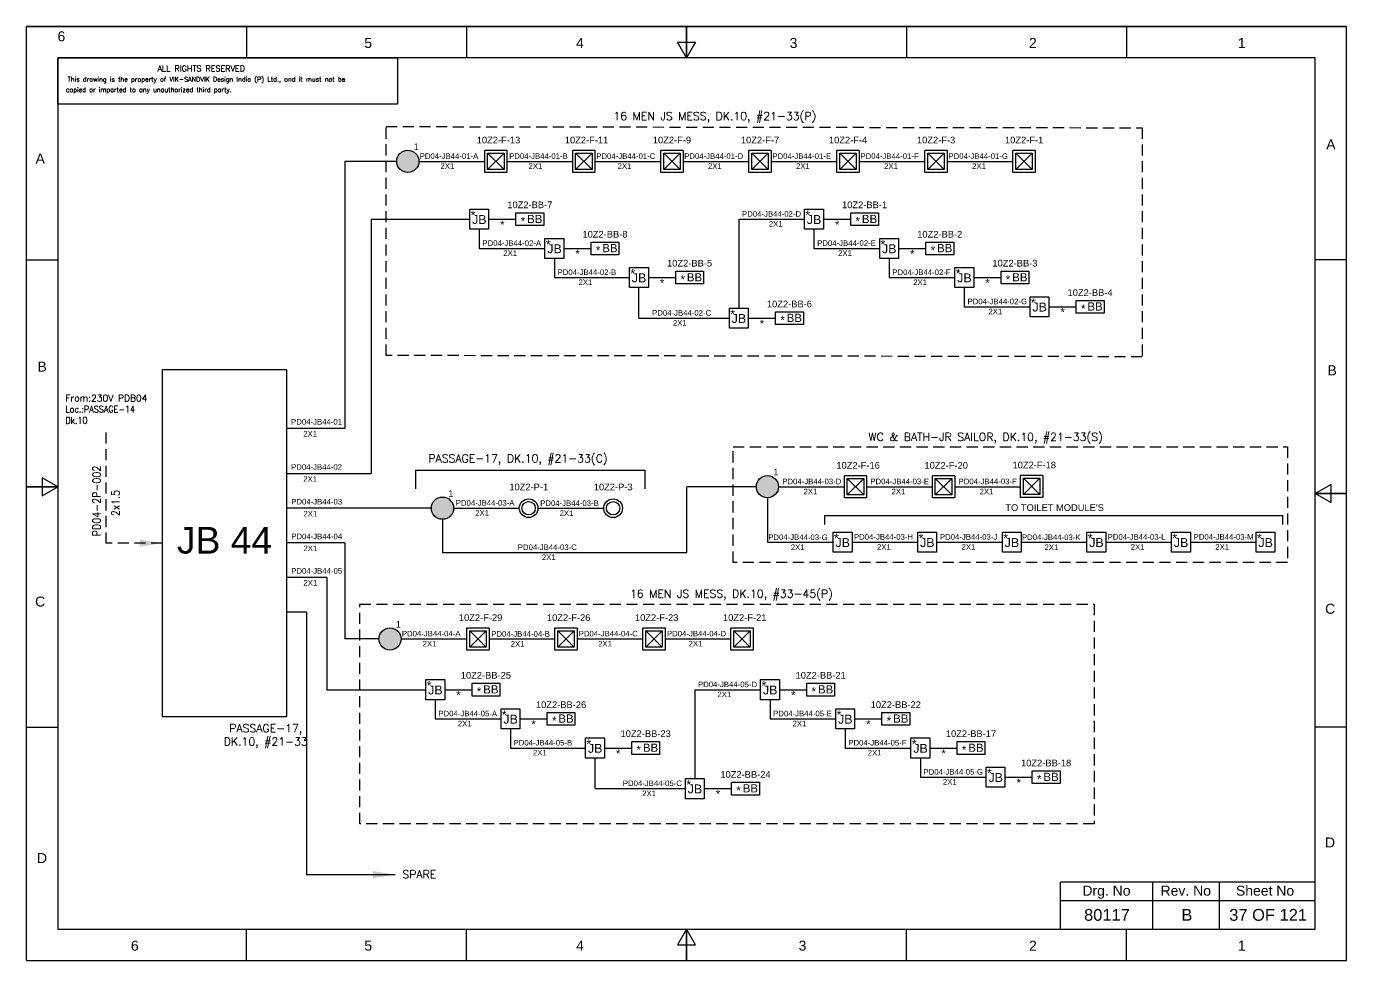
# Model space of a CAD drawing. Header units: inches. Extents: x -3311 to 1429, y -713 to 2436.
# Drawn here: x -2979.2 to -2682.2, y 969.3 to 1179.4 of the extents above; entities that cross this region are included whole.
import ezdxf
from ezdxf.enums import TextEntityAlignment as Align

# ---------------------------------------------------------------- set-up
doc = ezdxf.new("R2010")
doc.units = ezdxf.units.IN
doc.linetypes.add('HIDDEN', pattern=[0.375, 0.25, -0.125])
doc.linetypes.add('SOLID', pattern=[0])
for name, color, linetype in [('BB', 7, 'Continuous'), ('Fmount', 7, 'Continuous'), ('LINE', 3, 'SOLID')]:
    doc.layers.add(name, color=color, linetype=linetype)
for name, color, linetype, lineweight in [('ELEC_TXT-025', 1, 'Continuous', 25), ('HEL-025', 1, 'Continuous', 25), ('HEL-035', 2, 'Continuous', 35)]:
    doc.layers.add(name, color=color, linetype=linetype, lineweight=lineweight)
doc.styles.add('_NORMAL', font='arial.ttf')
doc.styles.add('ROMAN S', font='romans.shx')
doc.styles.add('ROMANS', font='simplex.shx', dxfattribs={"width": 0.88})
doc.styles.get("Standard").update_dxf_attribs({"font": 'arial.ttf'})
doc.dimstyles.get("Standard").update_dxf_attribs({"dimtxt": 0.18, "dimasz": 0.18, "dimexe": 0.18, "dimexo": 0.0625, "dimgap": 0.09, "dimtad": 0, "dimtih": 1, "dimtoh": 1, "dimdec": 4, "dimzin": 0, "dimdsep": 46, "dimtxsty": 'Standard', "dimcen": 0.09, "dimadec": 0, "dimazin": 0, "dimtfac": 1, "dimtdec": 4, "dimtofl": 0, "dimtmove": 0, "dimatfit": 3, "dimfxl": 1, "dimtolj": 1, "dimtzin": 0, "dimarcsym": 0})
pattern_1 = [(0, (0, 0), (0, 6.985), [5.08, -1.905]), (90, (0, 0), (-6.985, 4e-16), [5.08, -1.905])]

# ---------------------------------------------------------------- blocks, each defined once
blk = doc.blocks.new('fr')
at = {"color": 7, "linetype": 'Continuous'}
for p, q in [((33763.99, 4500.4), (33466.99, 4500.4)), ((33466.99, 4500.4), (33763.99, 4500.4)), ((33466.99, 4290.33), (33466.99, 4500.4)), ((33516.49, 4500.4), (33516.49, 4493.33)), ((33565.99, 4500.4), (33565.99, 4493.33)), ((33615.49, 4500.4), (33615.49, 4493.33)), ((33615.49, 4493.33), (33615.49, 4500.4)), ((33615.49, 4500.4), (33615.49, 4493.33)), ((33664.99, 4500.4), (33664.99, 4493.33)), ((33714.49, 4500.4), (33714.49, 4493.33)), ((33763.99, 4290.33), (33763.99, 4500.4)), ((33763.99, 4290.33), (33763.99, 4500.4)), ((33615.49, 4493.33), (33613.45, 4496.87)), ((33613.45, 4496.87), (33617.53, 4496.87)), ((33617.53, 4496.87), (33615.49, 4493.33)), ((33756.92, 4493.33), (33474.06, 4493.33)), ((33474.06, 4493.33), (33474.06, 4297.41)), ((33756.92, 4297.41), (33756.92, 4493.33)), ((33466.99, 4447.89), (33474.06, 4447.89)), ((33763.99, 4447.89), (33756.92, 4447.89)), ((33474.06, 4396.87), (33470.53, 4398.91)), ((33470.53, 4398.91), (33470.53, 4394.83)), ((33466.99, 4396.87), (33474.06, 4396.87)), ((33474.06, 4396.87), (33466.99, 4396.87)), ((33466.99, 4396.87), (33474.06, 4396.87)), ((33470.53, 4394.83), (33474.06, 4396.87)), ((33756.92, 4395.37), (33760.45, 4397.41)), ((33760.45, 4397.41), (33760.45, 4393.33)), ((33763.99, 4395.37), (33756.92, 4395.37)), ((33760.45, 4393.33), (33756.92, 4395.37)), ((33756.92, 4395.37), (33763.99, 4395.37)), ((33763.99, 4395.37), (33756.92, 4395.37)), ((33466.99, 4342.85), (33474.06, 4342.85)), ((33763.99, 4342.85), (33756.92, 4342.85)), ((33474.06, 4297.41), (33756.92, 4297.41)), ((33516.49, 4290.33), (33516.49, 4297.41)), ((33565.99, 4290.33), (33565.99, 4297.41)), ((33615.49, 4297.41), (33613.45, 4293.87)), ((33615.49, 4290.33), (33615.49, 4297.41)), ((33617.53, 4293.87), (33615.49, 4297.41)), ((33615.49, 4297.41), (33615.49, 4290.33)), ((33615.49, 4290.33), (33615.49, 4297.41)), ((33664.99, 4290.33), (33664.99, 4297.41)), ((33714.49, 4290.33), (33714.49, 4297.41)), ((33613.45, 4293.87), (33617.53, 4293.87)), ((33466.99, 4290.33), (33763.99, 4290.33)), ((33466.99, 4290.33), (33763.99, 4290.33))]:
    blk.add_line(p, q, dxfattribs=at)
at = {"color": 7, "style": '_NORMAL'}
for s, p in [('6', (33474.86, 4498.18)), ('5', (33543.88, 4496.68)), ('4', (33591.52, 4496.68)), ('3', (33639.57, 4496.68)), ('2', (33693.41, 4496.68)), ('1', (33740.39, 4496.68)), ('A', (33760.45, 4473.88)), ('A', (33470.1, 4470.68)), ('B', (33470.52, 4423.9)), ('B', (33760.74, 4423.06)), ('C', (33470.08, 4371.07)), ('C', (33760.29, 4369.44)), ('D', (33760.27, 4316.89)), ('D', (33470.51, 4313.39)), ('6', (33491.37, 4293.69)), ('5', (33543.89, 4293.69)), ('4', (33591.53, 4293.69)), ('3', (33641.59, 4293.69)), ('2', (33693.43, 4293.69)), ('1', (33740.41, 4293.69))]:
    blk.add_text(s, height=2.25, dxfattribs=at).set_placement(p, align=Align.MIDDLE_CENTER)
blk = doc.blocks.new('A$C4BAD7D21')
at = {"layer": 'HEL-025'}
blk.add_lwpolyline([(-34000, 0), (-34000, 2086), (-18714, 2086), (-18714, 0)], close=True, dxfattribs=at)
at = {"layer": 'HEL-025', "style": 'ROMANS'}
for s, p in [('This drawing is the property of VIK-SANDVIK Design India (P) Ltd., and it must not be', (-33558, 1016)), (' copied or imparted to any unauthorized third party.', (-33785, 550))]:
    blk.add_text(s, height=210, dxfattribs=at).set_placement(p)
at = {"layer": 'HEL-035', "style": 'ROMANS'}
blk.add_text('     ALL RIGHTS RESERVED', height=262.5, dxfattribs=at).set_placement((-30497, 1476))
blk = doc.blocks.new('LED FLUSH MOUNT')
for p, q in [((114818, 79432), (114604, 79219)), ((114604, 79432), (114818, 79219))]:
    blk.add_line(p, q)
blk.add_lwpolyline([(114572, 79470), (114850, 79470, -0.414214), (114856, 79464), (114856, 79186, -0.414214), (114850, 79180), (114572, 79180, -0.414214), (114566, 79186), (114566, 79464, -0.414214)], format="xyb", close=True)
blk.add_lwpolyline([(114604, 79432), (114818, 79432), (114818, 79219), (114604, 79219)], close=True)
blk = doc.blocks.new('LED Flush Mounted Light 22W')
blk.add_blockref('LED FLUSH MOUNT', (0, 0))
at = {"style": 'ROMANS', "width": 0.7}
blk.add_attdef('TAG_NO.:', (113905, 79579), '', height=250, dxfattribs=at)
blk = doc.blocks.new('FIXED_KEY_SWITCH')
h = blk.add_hatch(color=1)
h.dxf.hatch_style = 1
edge = h.paths.add_edge_path()
edge.add_arc((848.13, 1737.46), 2.5, 0, 360)
at = {"color": 1}
blk.add_circle((848.13, 1737.46), 2.5, dxfattribs=at)
at = {"color": 7, "insert": (849.44, 1741.5), "char_height": 1.5, "attachment_point": 1, "style": '_NORMAL'}
blk.add_mtext_dynamic_manual_height_columns('1', width=1.5, gutter_width=7.5, heights=[0], dxfattribs=at)
blk = doc.blocks.new('SWT')
blk.add_blockref('FIXED_KEY_SWITCH', (0, 0))
blk.add_attdef('TAG_NO', (844.55, 1741.11), '', height=1.5)
blk = doc.blocks.new('1')
h = blk.add_hatch()
h.set_pattern_fill('ANGLE', color=6)
h.set_pattern_definition(pattern_1)
h.paths.add_polyline_path([(303.23, 2044.43, 1), (306.22, 2044.43, 1)], flags=0)
h.paths.add_polyline_path([(302.63, 2044.43, 1), (306.83, 2044.43, 1)])
h.paths.add_polyline_path([(306.22, 2044.43, -1), (303.23, 2044.43, -1)], flags=16)
h = blk.add_hatch()
h.set_pattern_fill('ANGLE', color=6)
h.set_pattern_definition(pattern_1)
h.paths.add_polyline_path([(303.23, 2044.43, 1), (306.22, 2044.43, 1)])
at = {"color": 6}
for radius in [2.1, 1.5]:
    blk.add_circle((304.73, 2044.43), radius, dxfattribs=at)
blk = doc.blocks.new('LED PENDENT LIGHT 15W')
blk.add_blockref('1', (0, 0))
blk.add_attdef('TAG_NO', (301.63, 2048.1), '', height=1.5)
blk = doc.blocks.new('JB')
blk.add_lwpolyline([(1661.35, 1973.02), (1665.59, 1973.02), (1665.59, 1968.5), (1661.35, 1968.5)], close=True)
at = {"color": 7}
for s, p in [('*', (1661.54, 1970.68)), ('JB', (1661.87, 1969.69))]:
    blk.add_text(s, height=2, dxfattribs=at).set_placement(p)
blk = doc.blocks.new('JB_FOR_BUNKLIGHT')
blk.add_blockref('JB', (0, 0))
blk.add_attdef('TAG_NO:', (1659.46, 1975.19), '', height=1.5)
blk = doc.blocks.new('bunk_light')
blk.add_lwpolyline([(17773, 202986), (18112, 202986), (18112, 202830), (17773, 202830)], close=True)
at = {"char_height": 100, "attachment_point": 1}
for s, insert in [('*', (17831, 202937)), ('BB', (17909, 202962))]:
    blk.add_mtext_dynamic_manual_height_columns(s, width=182.6, gutter_width=7.5, heights=[0], dxfattribs=dict(at, insert=insert))
blk = doc.blocks.new('LED_BUNK _LIGHT')
at = {"xscale": 0.8, "yscale": 0.8, "zscale": 0.8}
blk.add_blockref('bunk_light', (4436, 38936), dxfattribs=at)
at = {"style": 'ROMAN S', "width": 0.7}
blk.add_attdef('TAG_NO:', text='', height=250, dxfattribs=at).set_placement((18767, 201415), align=Align.CENTER)

msp = doc.modelspace()

# ---------------------------------------------------------------- linework, layer by layer
for p, q in [((-2907.58, 1149.01), (-2907.58, 1088.98)), ((-2895.92, 1149.01), (-2907.58, 1149.01)), ((-2875.24, 1136), (-2869.09, 1136)), ((-2818.96, 1136), (-2818.96, 1116)), ((-2799.93, 1136), (-2793.78, 1136)), ((-2858.33, 1129.44), (-2852.18, 1129.44)), ((-2783.02, 1129.44), (-2776.87, 1129.44)), ((-2839.3, 1122.88), (-2833.16, 1122.88)), ((-2766.11, 1122.88), (-2759.96, 1122.88)), ((-2749.2, 1116.32), (-2743.05, 1116.32)), ((-2816.84, 1113.75), (-2810.7, 1113.75)), ((-2891.69, 1079.56), (-2840.1, 1079.56)), ((-2888.12, 1071.02), (-2920.64, 1071.02)), ((-2799.71, 1069.41), (-2696.61, 1069.41)), ((-2907.58, 1063.21), (-2920.64, 1063.21)), ((-2907.58, 1063.21), (-2907.58, 1041.61)), ((-2911.64, 1055.41), (-2920.64, 1055.41)), ((-2911.64, 1055.41), (-2911.64, 1030.21)), ((-2916.23, 1047.61), (-2920.64, 1047.61)), ((-2916.23, 1047.61), (-2916.23, 988.61)), ((-2899.94, 1041.61), (-2907.58, 1041.61)), ((-2885.12, 1030.21), (-2878.98, 1030.21)), ((-2828.84, 1030.21), (-2828.84, 1010.21)), ((-2809.81, 1030.21), (-2803.67, 1030.21)), ((-2868.21, 1023.65), (-2862.07, 1023.65)), ((-2792.9, 1023.65), (-2786.76, 1023.65)), ((-2849.18, 1017.09), (-2843.04, 1017.09)), ((-2775.99, 1017.09), (-2769.84, 1017.09)), ((-2759.08, 1010.53), (-2752.93, 1010.53)), ((-2826.72, 1007.96), (-2820.58, 1007.96))]:
    msp.add_line(p, q)
at = {"color": 7, "linetype": 'Continuous'}
for p, q in [((-2689.29, 986.96), (-2746.61, 986.96)), ((-2746.61, 976.36), (-2746.61, 986.96)), ((-2725.84, 976.36), (-2725.84, 986.96)), ((-2710.82, 976.36), (-2710.82, 986.96)), ((-2746.61, 982.78), (-2689.29, 982.78))]:
    msp.add_line(p, q, dxfattribs=at)
at = {"linetype": 'HIDDEN', "ltscale": 10}
for points in [[(-2898.29, 1156.84), (-2728.21, 1156.57), (-2728.21, 1105.08), (-2898.29, 1105.35)], [(-2820.21, 1084.82), (-2695.55, 1084.82), (-2695.55, 1058.82), (-2820.21, 1058.82)], [(-2904.22, 1049.44), (-2739.01, 1049.44), (-2739.01, 1000.01), (-2904.22, 1000.01)]]:
    msp.add_lwpolyline(points, close=True, dxfattribs=at)
msp.add_lwpolyline([(-2961.33, 1088.04), (-2961.33, 1063.16)], dxfattribs=at)
at = {"layer": 'LINE', "color": 0}
for p, q in [((-2890.92, 1149.01), (-2876.13, 1149.01)), ((-2871.11, 1149.01), (-2856.32, 1149.01)), ((-2851.31, 1149.01), (-2836.51, 1149.01)), ((-2831.5, 1149.01), (-2816.71, 1149.01)), ((-2811.69, 1149.01), (-2796.9, 1149.01)), ((-2791.89, 1149.01), (-2777.09, 1149.01)), ((-2772.08, 1149.01), (-2757.29, 1149.01)), ((-2901.66, 1136), (-2901.66, 1078.82)), ((-2901.66, 1136), (-2879.47, 1136)), ((-2818.96, 1136), (-2804.16, 1136)), ((-2877.35, 1133.75), (-2877.35, 1129.44)), ((-2802.05, 1133.75), (-2802.05, 1129.44)), ((-2877.35, 1129.44), (-2862.56, 1129.44)), ((-2802.05, 1129.44), (-2787.25, 1129.44)), ((-2860.44, 1127.18), (-2860.44, 1122.88)), ((-2785.13, 1127.18), (-2785.13, 1122.88)), ((-2860.44, 1122.88), (-2843.53, 1122.88)), ((-2785.13, 1122.88), (-2770.34, 1122.88)), ((-2841.42, 1113.75), (-2841.42, 1120.62)), ((-2768.22, 1120.62), (-2768.22, 1116.32)), ((-2768.22, 1116.32), (-2753.43, 1116.32)), ((-2841.42, 1113.75), (-2821.07, 1113.75)), ((-2907.58, 1088.98), (-2920.64, 1088.98)), ((-2920.64, 1078.82), (-2901.66, 1078.82)), ((-2891.69, 1079.56), (-2891.69, 1075.38)), ((-2840.1, 1079.56), (-2840.1, 1075.38)), ((-2830.66, 1061.04), (-2830.66, 1075.85)), ((-2815.01, 1075.85), (-2830.66, 1075.85)), ((-2810.01, 1075.85), (-2795.21, 1075.85)), ((-2790.2, 1075.85), (-2775.4, 1075.85)), ((-2770.39, 1075.85), (-2755.6, 1075.85)), ((-2812.51, 1073.35), (-2812.51, 1063.36)), ((-2883.12, 1071.02), (-2868.33, 1071.02)), ((-2864.13, 1071.02), (-2849.33, 1071.02)), ((-2799.71, 1069.41), (-2799.71, 1067.32)), ((-2696.61, 1069.41), (-2696.61, 1067.32)), ((-2885.62, 1068.52), (-2885.62, 1061.04)), ((-2812.51, 1063.36), (-2797.71, 1063.36)), ((-2793.48, 1063.36), (-2778.68, 1063.36)), ((-2774.45, 1063.36), (-2759.66, 1063.36)), ((-2755.43, 1063.36), (-2740.63, 1063.36)), ((-2736.4, 1063.36), (-2721.6, 1063.36)), ((-2717.37, 1063.36), (-2702.58, 1063.36)), ((-2885.62, 1061.04), (-2830.66, 1061.04)), ((-2894.94, 1041.61), (-2880.15, 1041.61)), ((-2875.13, 1041.61), (-2860.34, 1041.61)), ((-2855.33, 1041.61), (-2840.53, 1041.61)), ((-2835.52, 1041.61), (-2820.73, 1041.61)), ((-2911.64, 1030.21), (-2889.35, 1030.21)), ((-2887.24, 1027.95), (-2887.24, 1023.65)), ((-2828.84, 1030.21), (-2814.04, 1030.21)), ((-2811.93, 1027.95), (-2811.93, 1023.65)), ((-2887.24, 1023.65), (-2872.44, 1023.65)), ((-2811.93, 1023.65), (-2797.13, 1023.65)), ((-2870.33, 1021.39), (-2870.33, 1017.09)), ((-2795.02, 1021.39), (-2795.02, 1017.09)), ((-2870.33, 1017.09), (-2853.42, 1017.09)), ((-2795.02, 1017.09), (-2780.22, 1017.09)), ((-2851.3, 1007.96), (-2851.3, 1014.83)), ((-2778.11, 1014.83), (-2778.11, 1010.53)), ((-2778.11, 1010.53), (-2763.31, 1010.53)), ((-2851.3, 1007.96), (-2830.96, 1007.96))]:
    msp.add_line(p, q, dxfattribs=at)
msp.add_lwpolyline([(-2920.64, 1102.11), (-2948.68, 1102.11), (-2948.68, 1024.21), (-2920.64, 1024.21)], close=True, dxfattribs=at)

# ---------------------------------------------------------------- block references
for name, p in [('fr', (-36446.21, -3321.04)), ('SWT', (-3741.55, -588.45)), ('JB_FOR_BUNKLIGHT', (-4540.83, -834.76)), ('JB_FOR_BUNKLIGHT', (-4465.52, -834.76)), ('JB_FOR_BUNKLIGHT', (-4523.91, -841.32)), ('JB_FOR_BUNKLIGHT', (-4448.61, -841.32)), ('JB_FOR_BUNKLIGHT', (-4504.89, -847.88)), ('JB_FOR_BUNKLIGHT', (-4431.69, -847.88)), ('JB_FOR_BUNKLIGHT', (-4414.78, -854.44)), ('JB_FOR_BUNKLIGHT', (-4482.43, -857.01)), ('SWT', (-3660.64, -661.61)), ('SWT', (-3733.75, -666.44)), ('JB_FOR_BUNKLIGHT', (-4459.07, -907.4)), ('JB_FOR_BUNKLIGHT', (-4440.04, -907.4)), ('JB_FOR_BUNKLIGHT', (-4421.01, -907.4)), ('JB_FOR_BUNKLIGHT', (-4401.99, -907.4)), ('JB_FOR_BUNKLIGHT', (-4382.96, -907.4)), ('JB_FOR_BUNKLIGHT', (-4363.93, -907.4)), ('SWT', (-3745.57, -695.84)), ('JB_FOR_BUNKLIGHT', (-4550.71, -940.55)), ('JB_FOR_BUNKLIGHT', (-4475.4, -940.55)), ('JB_FOR_BUNKLIGHT', (-4533.8, -947.11)), ('JB_FOR_BUNKLIGHT', (-4458.49, -947.11)), ('JB_FOR_BUNKLIGHT', (-4514.77, -953.67)), ('JB_FOR_BUNKLIGHT', (-4441.58, -953.67)), ('JB_FOR_BUNKLIGHT', (-4424.67, -960.23)), ('JB_FOR_BUNKLIGHT', (-4492.31, -962.8))]:
    msp.add_blockref(name, p)
ref = msp.add_blockref('LED PENDENT LIGHT 15W', (-3170.96, -973.41, -0.03))
ref.add_attrib('TAG_NO', '10Z2-P-1', (-2870.57, 1075.05, -0.03), dxfattribs={"height": 1.5})
ref = msp.add_blockref('LED PENDENT LIGHT 15W', (-3151.96, -973.41, -0.03))
ref.add_attrib('TAG_NO', '10Z2-P-3', (-2851.57, 1075.05, -0.03), dxfattribs={"height": 1.5})
at = {"layer": 'BB'}
ref = msp.add_blockref('LED_BUNK _LIGHT', (-3298.88, -3501.09), dxfattribs=dict(at, xscale=0.02304, yscale=0.02304, zscale=0.02304))
ref.add_attrib('TAG_NO:', '10Z2-BB-7', dxfattribs={"layer": '0', "height": 1.5}).set_placement((-2865.97, 1138.04, 0), align=Align.BOTTOM_CENTER)
ref = msp.add_blockref('LED_BUNK _LIGHT', (-3223.57, -3501.09), dxfattribs=dict(at, xscale=0.02304, yscale=0.02304, zscale=0.02304))
ref.add_attrib('TAG_NO:', '10Z2-BB-1', dxfattribs={"layer": '0', "height": 1.5}).set_placement((-2790.66, 1138.04, 0), align=Align.BOTTOM_CENTER)
ref = msp.add_blockref('LED_BUNK _LIGHT', (-3281.97, -3507.65), dxfattribs=dict(at, xscale=0.02304, yscale=0.02304, zscale=0.02304))
ref.add_attrib('TAG_NO:', '10Z2-BB-8', dxfattribs={"layer": '0', "height": 1.5}).set_placement((-2849.06, 1131.43, 0), align=Align.BOTTOM_CENTER)
ref = msp.add_blockref('LED_BUNK _LIGHT', (-3206.66, -3507.65), dxfattribs=dict(at, xscale=0.02304, yscale=0.02304, zscale=0.02304))
ref.add_attrib('TAG_NO:', '10Z2-BB-2', dxfattribs={"layer": '0', "height": 1.5}).set_placement((-2773.75, 1131.43, 0), align=Align.BOTTOM_CENTER)
ref = msp.add_blockref('LED_BUNK _LIGHT', (-3262.94, -3514.21), dxfattribs=dict(at, xscale=0.02304, yscale=0.02304, zscale=0.02304))
ref.add_attrib('TAG_NO:', '10Z2-BB-5', dxfattribs={"layer": '0', "height": 1.5}).set_placement((-2830.03, 1124.92, 0), align=Align.BOTTOM_CENTER)
ref = msp.add_blockref('LED_BUNK _LIGHT', (-3189.75, -3514.21), dxfattribs=dict(at, xscale=0.02304, yscale=0.02304, zscale=0.02304))
ref.add_attrib('TAG_NO:', '10Z2-BB-3', dxfattribs={"layer": '0', "height": 1.5}).set_placement((-2756.84, 1124.92, 0), align=Align.BOTTOM_CENTER)
ref = msp.add_blockref('LED_BUNK _LIGHT', (-3172.84, -3520.77), dxfattribs=dict(at, xscale=0.02304, yscale=0.02304, zscale=0.02304))
ref.add_attrib('TAG_NO:', '10Z2-BB-4', dxfattribs={"layer": '0', "height": 1.5}).set_placement((-2739.93, 1118.31, 0), align=Align.BOTTOM_CENTER)
ref = msp.add_blockref('LED_BUNK _LIGHT', (-3240.48, -3523.34), dxfattribs=dict(at, xscale=0.02304, yscale=0.02304, zscale=0.02304))
ref.add_attrib('TAG_NO:', '10Z2-BB-6', dxfattribs={"layer": '0', "height": 1.5}).set_placement((-2807.57, 1115.74, 0), align=Align.BOTTOM_CENTER)
ref = msp.add_blockref('LED_BUNK _LIGHT', (-3308.76, -3606.88), dxfattribs=dict(at, xscale=0.02304, yscale=0.02304, zscale=0.02304))
ref.add_attrib('TAG_NO:', '10Z2-BB-25', dxfattribs={"layer": '0', "height": 1.5}).set_placement((-2875.85, 1032.25, 0), align=Align.BOTTOM_CENTER)
ref = msp.add_blockref('LED_BUNK _LIGHT', (-3233.45, -3606.88), dxfattribs=dict(at, xscale=0.02304, yscale=0.02304, zscale=0.02304))
ref.add_attrib('TAG_NO:', '10Z2-BB-21', dxfattribs={"layer": '0', "height": 1.5}).set_placement((-2800.54, 1032.25, 0), align=Align.BOTTOM_CENTER)
ref = msp.add_blockref('LED_BUNK _LIGHT', (-3291.85, -3613.44), dxfattribs=dict(at, xscale=0.02304, yscale=0.02304, zscale=0.02304))
ref.add_attrib('TAG_NO:', '10Z2-BB-26', dxfattribs={"layer": '0', "height": 1.5}).set_placement((-2858.94, 1025.64, 0), align=Align.BOTTOM_CENTER)
ref = msp.add_blockref('LED_BUNK _LIGHT', (-3216.54, -3613.44), dxfattribs=dict(at, xscale=0.02304, yscale=0.02304, zscale=0.02304))
ref.add_attrib('TAG_NO:', '10Z2-BB-22', dxfattribs={"layer": '0', "height": 1.5}).set_placement((-2783.63, 1025.64, 0), align=Align.BOTTOM_CENTER)
ref = msp.add_blockref('LED_BUNK _LIGHT', (-3272.83, -3620), dxfattribs=dict(at, xscale=0.02304, yscale=0.02304, zscale=0.02304))
ref.add_attrib('TAG_NO:', '10Z2-BB-23', dxfattribs={"layer": '0', "height": 1.5}).set_placement((-2839.91, 1019.13, 0), align=Align.BOTTOM_CENTER)
ref = msp.add_blockref('LED_BUNK _LIGHT', (-3199.63, -3620), dxfattribs=dict(at, xscale=0.02304, yscale=0.02304, zscale=0.02304))
ref.add_attrib('TAG_NO:', '10Z2-BB-17', dxfattribs={"layer": '0', "height": 1.5}).set_placement((-2766.72, 1019.13, 0), align=Align.BOTTOM_CENTER)
ref = msp.add_blockref('LED_BUNK _LIGHT', (-3182.72, -3626.56), dxfattribs=dict(at, xscale=0.02304, yscale=0.02304, zscale=0.02304))
ref.add_attrib('TAG_NO:', '10Z2-BB-18', dxfattribs={"layer": '0', "height": 1.5}).set_placement((-2749.81, 1012.52, 0), align=Align.BOTTOM_CENTER)
ref = msp.add_blockref('LED_BUNK _LIGHT', (-3250.37, -3629.13), dxfattribs=dict(at, xscale=0.02304, yscale=0.02304, zscale=0.02304))
ref.add_attrib('TAG_NO:', '10Z2-BB-24', dxfattribs={"layer": '0', "height": 1.5}).set_placement((-2817.45, 1009.95, 0), align=Align.BOTTOM_CENTER)
at = {"layer": 'ELEC_TXT-025', "color": 0, "xscale": 0.005, "yscale": 0.005, "zscale": 0.005}
msp.add_blockref('A$C4BAD7D21', (-2802.15, 1161.86), dxfattribs=at)
at = {"layer": 'Fmount'}
ref = msp.add_blockref('LED Flush Mounted Light 22W', (-4855.82, -221.73), dxfattribs=dict(at, xscale=0.01728, yscale=0.01728, zscale=0.01728))
ref.add_attrib('TAG_NO.:', '10Z2-F-13', dxfattribs={"layer": '0', "height": 1.5}).set_placement((-2877.91, 1152.61), align=Align.BOTTOM_LEFT)
ref = msp.add_blockref('LED Flush Mounted Light 22W', (-4836.02, -221.73), dxfattribs=dict(at, xscale=0.01728, yscale=0.01728, zscale=0.01728))
ref.add_attrib('TAG_NO.:', '10Z2-F-11', dxfattribs={"layer": '0', "height": 1.5}).set_placement((-2858.1, 1152.61), align=Align.BOTTOM_LEFT)
ref = msp.add_blockref('LED Flush Mounted Light 22W', (-4816.21, -221.73), dxfattribs=dict(at, xscale=0.01728, yscale=0.01728, zscale=0.01728))
ref.add_attrib('TAG_NO.:', '10Z2-F-9', dxfattribs={"layer": '0', "height": 1.5}).set_placement((-2838.3, 1152.61), align=Align.BOTTOM_LEFT)
ref = msp.add_blockref('LED Flush Mounted Light 22W', (-4796.4, -221.73), dxfattribs=dict(at, xscale=0.01728, yscale=0.01728, zscale=0.01728))
ref.add_attrib('TAG_NO.:', '10Z2-F-7', dxfattribs={"layer": '0', "height": 1.5}).set_placement((-2818.49, 1152.61), align=Align.BOTTOM_LEFT)
ref = msp.add_blockref('LED Flush Mounted Light 22W', (-4776.6, -221.73), dxfattribs=dict(at, xscale=0.01728, yscale=0.01728, zscale=0.01728))
ref.add_attrib('TAG_NO.:', '10Z2-F-4', dxfattribs={"layer": '0', "height": 1.5}).set_placement((-2798.68, 1152.61), align=Align.BOTTOM_LEFT)
ref = msp.add_blockref('LED Flush Mounted Light 22W', (-4756.79, -221.73), dxfattribs=dict(at, xscale=0.01728, yscale=0.01728, zscale=0.01728))
ref.add_attrib('TAG_NO.:', '10Z2-F-3', dxfattribs={"layer": '0', "height": 1.5}).set_placement((-2778.88, 1152.61), align=Align.BOTTOM_LEFT)
ref = msp.add_blockref('LED Flush Mounted Light 22W', (-4736.98, -221.73), dxfattribs=dict(at, xscale=0.01728, yscale=0.01728, zscale=0.01728))
ref.add_attrib('TAG_NO.:', '10Z2-F-1', dxfattribs={"layer": '0', "height": 1.5}).set_placement((-2759.07, 1152.61), align=Align.BOTTOM_LEFT)
ref = msp.add_blockref('LED Flush Mounted Light 22W', (-4774.91, -294.9), dxfattribs=dict(at, xscale=0.01728, yscale=0.01728, zscale=0.01728))
ref.add_attrib('TAG_NO.:', '10Z2-F-16', dxfattribs={"layer": '0', "height": 1.5}).set_placement((-2797, 1079.45), align=Align.BOTTOM_LEFT)
ref = msp.add_blockref('LED Flush Mounted Light 22W', (-4755.1, -294.9), dxfattribs=dict(at, xscale=0.01728, yscale=0.01728, zscale=0.01728))
ref.add_attrib('TAG_NO.:', '10Z2-F-20', dxfattribs={"layer": '0', "height": 1.5}).set_placement((-2777.19, 1079.45), align=Align.BOTTOM_LEFT)
ref = msp.add_blockref('LED Flush Mounted Light 22W', (-4735.3, -294.81), dxfattribs=dict(at, xscale=0.01728, yscale=0.01728, zscale=0.01728))
ref.add_attrib('TAG_NO.:', '10Z2-F-18', dxfattribs={"layer": '0', "height": 1.5}).set_placement((-2757.38, 1079.53), align=Align.BOTTOM_LEFT)
ref = msp.add_blockref('LED Flush Mounted Light 22W', (-4859.84, -329.13), dxfattribs=dict(at, xscale=0.01728, yscale=0.01728, zscale=0.01728))
ref.add_attrib('TAG_NO.:', '10Z2-F-29', dxfattribs={"layer": '0', "height": 1.5}).set_placement((-2881.93, 1045.22), align=Align.BOTTOM_LEFT)
ref = msp.add_blockref('LED Flush Mounted Light 22W', (-4840.04, -329.13), dxfattribs=dict(at, xscale=0.01728, yscale=0.01728, zscale=0.01728))
ref.add_attrib('TAG_NO.:', '10Z2-F-26', dxfattribs={"layer": '0', "height": 1.5}).set_placement((-2862.12, 1045.22), align=Align.BOTTOM_LEFT)
ref = msp.add_blockref('LED Flush Mounted Light 22W', (-4820.23, -329.13), dxfattribs=dict(at, xscale=0.01728, yscale=0.01728, zscale=0.01728))
ref.add_attrib('TAG_NO.:', '10Z2-F-23', dxfattribs={"layer": '0', "height": 1.5}).set_placement((-2842.32, 1045.22), align=Align.BOTTOM_LEFT)
ref = msp.add_blockref('LED Flush Mounted Light 22W', (-4800.43, -329.13), dxfattribs=dict(at, xscale=0.01728, yscale=0.01728, zscale=0.01728))
ref.add_attrib('TAG_NO.:', '10Z2-F-21', dxfattribs={"layer": '0', "height": 1.5}).set_placement((-2822.51, 1045.22), align=Align.BOTTOM_LEFT)

# ---------------------------------------------------------------- texts
at = {"color": 7}
for s, height, p in [('PD04-JB44-01-A', 1.25, (-2890.75, 1149.58)), ('PD04-JB44-01-B', 1.25, (-2870.62, 1149.58)), ('PD04-JB44-01-C', 1.25, (-2851.02, 1149.58, -0.03)), ('PD04-JB44-01-D', 1.25, (-2831.24, 1149.58)), ('PD04-JB44-01-E', 1.25, (-2811.4, 1149.58)), ('PD04-JB44-01-F', 1.25, (-2791.59, 1149.58)), ('PD04-JB44-01-G', 1.25, (-2771.79, 1149.58)), ('2X1', 1.25, (-2886.06, 1147.33)), ('2X1', 1.25, (-2866.25, 1147.33)), ('2X1', 1.25, (-2846.22, 1147.33)), ('2X1', 1.25, (-2825.89, 1147.33)), ('2X1', 1.25, (-2806.08, 1147.33)), ('2X1', 1.25, (-2786.27, 1147.33)), ('2X1', 1.25, (-2766.47, 1147.33)), ('PD04-JB44-02-D', 1.25, (-2818.23, 1136.57)), ('*', 1.8, (-2872.63, 1133.9)), ('2X1', 1.25, (-2812.2, 1134.32)), ('*', 1.8, (-2797.32, 1133.9)), ('PD04-JB44-02-A', 1.25, (-2876.63, 1130.01)), ('2X1', 1.25, (-2871.93, 1127.76)), ('*', 1.8, (-2855.72, 1127.34)), ('PD04-JB44-02-E', 1.25, (-2801.32, 1130.01)), ('2X1', 1.25, (-2796.62, 1127.76)), ('*', 1.8, (-2780.41, 1127.34)), ('PD04-JB44-02-B', 1.25, (-2859.72, 1123.45)), ('PD04-JB44-02-F', 1.25, (-2784.41, 1123.45)), ('2X1', 1.25, (-2855.02, 1121.2)), ('*', 1.8, (-2836.7, 1120.78)), ('2X1', 1.25, (-2779.71, 1121.2)), ('*', 1.8, (-2763.5, 1120.78)), ('PD04-JB44-02-G', 1.25, (-2767.5, 1116.89)), ('PD04-JB44-02-C', 1.25, (-2838.46, 1114.32)), ('2X1', 1.25, (-2762.8, 1114.64)), ('*', 1.8, (-2746.59, 1114.22)), ('2X1', 1.25, (-2833.76, 1112.07)), ('*', 1.8, (-2814.24, 1111.65)), ('PD04-JB44-01', 1.25, (-2919.67, 1089.82)), ('2X1', 1.25, (-2916.93, 1087.13)), ('PD04-JB44-02', 1.25, (-2919.67, 1079.66)), ('2X1', 1.25, (-2916.93, 1076.96)), ('PD04-JB44-03-D', 1.25, (-2809.17, 1076.42)), ('2X1', 1.25, (-2804.39, 1074.16)), ('PD04-JB44-03-E', 1.25, (-2789.36, 1076.42)), ('2X1', 1.25, (-2784.59, 1074.16)), ('PD04-JB44-03-F', 1.25, (-2769.51, 1076.42)), ('2X1', 1.25, (-2764.78, 1074.16)), ('PD04-JB44-03', 1.25, (-2919.64, 1071.86)), ('PD04-JB44-03-A', 1.25, (-2882.63, 1071.59)), ('PD04-JB44-03-B', 1.25, (-2863.64, 1071.53, -0.03)), ('2X1', 1.25, (-2916.9, 1069.16)), ('2X1', 1.25, (-2878.26, 1069.33)), ('2X1', 1.25, (-2859.27, 1069.28, -0.03)), ("TO TOILET MODULE'S", 1.5, (-2758.99, 1070.41)), ('PD04-JB44-04', 1.25, (-2919.64, 1064.05)), ('PD04-JB44-03-G', 1.25, (-2812.34, 1063.86)), ('PD04-JB44-03-H', 1.25, (-2793.05, 1063.94)), ('PD04-JB44-03-J', 1.25, (-2773.71, 1063.94)), ('PD04-JB44-03-K', 1.25, (-2755.26, 1063.86)), ('PD04-JB44-03-L', 1.25, (-2735.97, 1063.94)), ('PD04-JB44-03-M', 1.25, (-2716.63, 1063.94)), ('2X1', 1.25, (-2916.9, 1061.36)), ('PD04-JB44-03-C', 1.25, (-2868.68, 1061.61)), ('2X1', 1.25, (-2863.25, 1059.36)), ('2X1', 1.25, (-2807.26, 1061.61)), ('2X1', 1.25, (-2787.87, 1061.68)), ('2X1', 1.25, (-2768.84, 1061.68)), ('2X1', 1.25, (-2750.18, 1061.61)), ('2X1', 1.25, (-2730.79, 1061.68)), ('2X1', 1.25, (-2711.76, 1061.68)), ('PD04-JB44-05', 1.25, (-2919.64, 1056.3)), ('2X1', 1.25, (-2916.9, 1053.61)), ('PD04-JB44-04-A', 1.25, (-2894.76, 1042.19)), ('PD04-JB44-04-B', 1.25, (-2874.64, 1042.13, -0.03)), ('PD04-JB44-04-C', 1.25, (-2854.97, 1042.19, -0.03)), ('PD04-JB44-04-D', 1.25, (-2835.12, 1042.19)), ('2X1', 1.25, (-2890.08, 1039.93)), ('2X1', 1.25, (-2870.27, 1039.88, -0.03)), ('2X1', 1.25, (-2850.6, 1039.93)), ('2X1', 1.25, (-2830.24, 1039.93)), ('PD04-JB44-05-D', 1.25, (-2828.14, 1030.78)), ('*', 1.8, (-2882.52, 1028.11)), ('2X1', 1.25, (-2823.77, 1028.53)), ('*', 1.8, (-2807.21, 1028.11)), ('PD04-JB44-05-A', 1.25, (-2886.54, 1024.22)), ('PD04-JB44-05-E', 1.25, (-2811.23, 1024.22)), ('2X1', 1.25, (-2882.17, 1021.97)), ('*', 1.8, (-2865.61, 1021.55)), ('2X1', 1.25, (-2806.86, 1021.97)), ('*', 1.8, (-2790.3, 1021.55)), ('PD04-JB44-05-B', 1.25, (-2869.63, 1017.66)), ('PD04-JB44-05-F', 1.25, (-2794.32, 1017.66)), ('2X1', 1.25, (-2865.26, 1015.41)), ('*', 1.8, (-2846.58, 1014.99)), ('2X1', 1.25, (-2789.95, 1015.41)), ('*', 1.8, (-2773.39, 1014.99)), ('PD04-JB44-05-G', 1.25, (-2777.41, 1011.1)), ('2X1', 1.25, (-2773.04, 1008.84)), ('*', 1.8, (-2756.47, 1008.43)), ('PD04-JB44-05-C', 1.25, (-2845.05, 1008.53)), ('2X1', 1.25, (-2840.68, 1006.27)), ('*', 1.8, (-2824.12, 1005.86))]:
    msp.add_text(s, height=height, dxfattribs=at).set_placement(p)
at = {"color": 7, "lineweight": 30}
msp.add_text('JB 44', height=6, dxfattribs=at).set_placement((-2934.64, 1063.81), align=Align.MIDDLE_CENTER)
at = {"color": 7}
for s, height, p in [('Drg. No', 2.246, (-2736.24, 985.01)), ('Rev. No', 2.246, (-2718.4, 985.01)), ('Sheet No', 2.246, (-2700.56, 985.01)), ('80117', 2.653, (-2736.13, 979.57)), ('B', 2.65, (-2718.16, 979.57)), ('37 OF 121', 2.653, (-2699.87, 979.57))]:
    msp.add_text(s, height=height, dxfattribs=at).set_placement(p, align=Align.MIDDLE_CENTER)
at = {"char_height": 1.8, "attachment_point": 1, "style": '_NORMAL'}
for s, insert in [('{\\Fromans|c0;\\C2;16 MEN JS MESS, DK.10, #21-33(P)}', (-2847.17, 1160.1)), ('{\\Fromans|c0;\\C2;WC & BATH-JR SAILOR, DK.10, #21-33(S)}', (-2789.8, 1087.95)), ('{\\Fromans|c0;\\C2;PASSAGE-17, DK.10, #21-33(C)}', (-2888.8, 1083.12)), ('{\\Fromans|c0;\\C2;16 MEN JS MESS, DK.10, #33-45(P)}', (-2843.44, 1052.7))]:
    msp.add_mtext(s, dxfattribs=dict(at, insert=insert))
at = {"color": 7, "insert": (-2970.46, 1096.53), "char_height": 1.5, "width": 36.8884, "attachment_point": 1}
msp.add_mtext('{\\Fromans|c0;\\C2;From:230V PDB04 \\P\\Fsimplex|c0;\\W0.88;Loc.:PASSAGE-14      \\PDk.10}', dxfattribs=at)
at = {"color": 7, "insert": (-2964.32, 1064.66), "char_height": 1.8, "width": 17.1296, "attachment_point": 1, "rotation": 90, "style": '_NORMAL'}
msp.add_mtext('{\\Fromans|c0;\\W0.88;PD04-2P-002}', dxfattribs=at)
at = {"color": 7, "insert": (-2960.05, 1069.22), "char_height": 1.8, "attachment_point": 1, "rotation": 90, "style": '_NORMAL'}
msp.add_mtext('{\\Fsimplex|c0;\\W0.88;2x1.5}', dxfattribs=at)
at = {"color": 7, "insert": (-2934.83, 1022.45), "char_height": 1.8, "attachment_point": 1, "style": '_NORMAL'}
msp.add_mtext('\\pxqc;{\\Fromans|c0;\\C2;PASSAGE-17, \\PDK.10, #21-33}', dxfattribs=at)
at = {"color": 7, "insert": (-2894.64, 989.6), "char_height": 1.8, "width": 8.1658, "attachment_point": 1, "style": '_NORMAL'}
msp.add_mtext('{\\Fromans|c0;\\C2;SPARE}', dxfattribs=at)

# ---------------------------------------------------------------- leaders
at = {"linetype": 'HIDDEN', "ltscale": 10}
msp.add_leader([(-2948.68, 1063.16), (-2961.33, 1063.16)], dimstyle='Standard', override={"dimasz": 5, "dimarcsym": 1}, dxfattribs=at)
msp.add_leader([(-2896.26, 988.61), (-2916.23, 988.61)], dimstyle='Standard', override={"dimasz": 5, "dimarcsym": 1})

doc.saveas('drawing.dxf')
